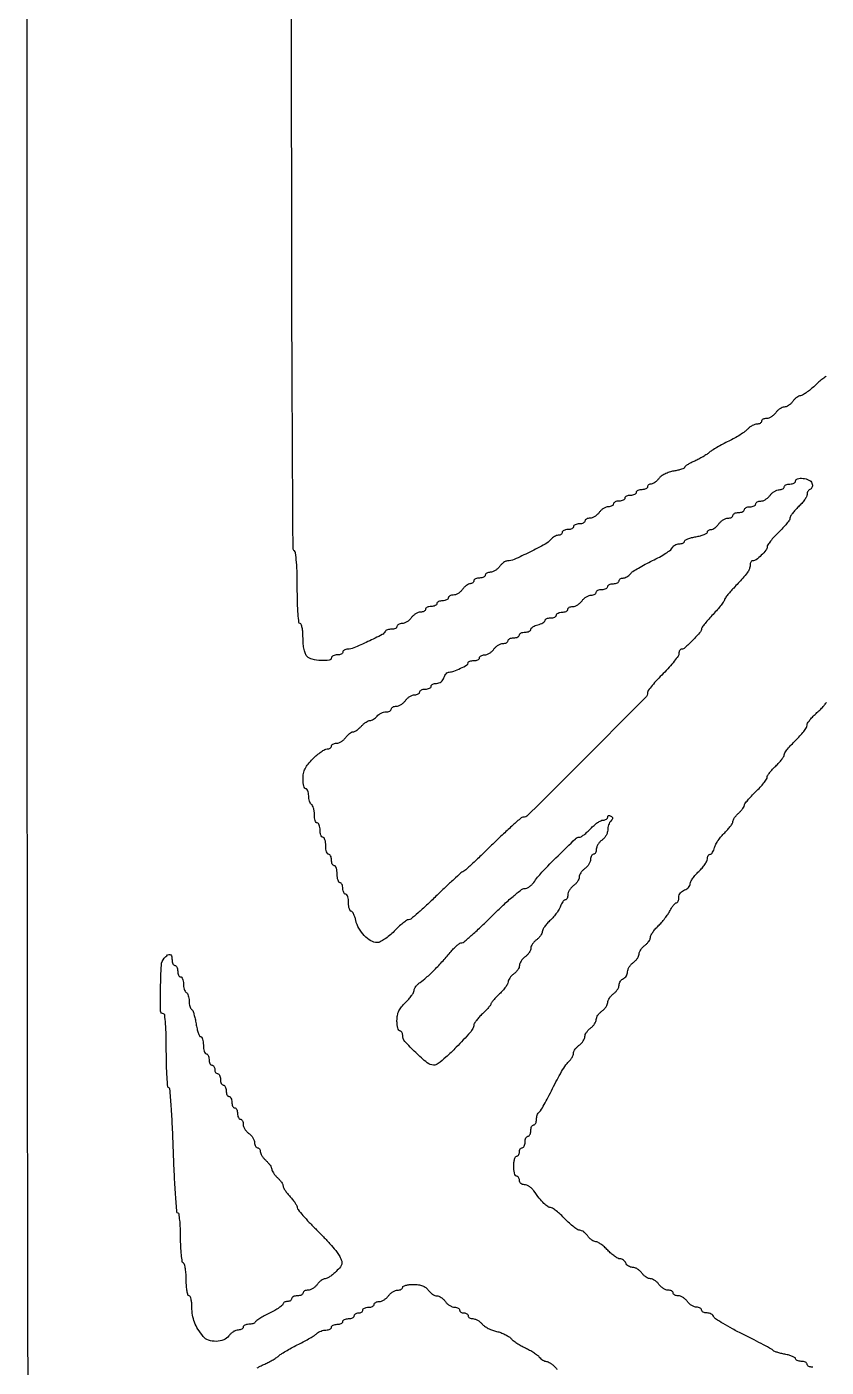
# Model space of a CAD drawing. Extents: x 70 to 555, y 312 to 2125.
# Drawn here: x 70 to 350.7, y 748 to 1218.5 of the extents above; entities that cross this region are included whole.
import ezdxf

# ---------------------------------------------------------------- set-up
doc = ezdxf.new("R2010")
doc.units = 0

msp = doc.modelspace()

# ---------------------------------------------------------------- linework, layer by layer
for points in [[(70.501704, 1801.502568, 0.000006), (70.250428, 1655.875, 0.000318)], [(70.05715, 1476.631078, 0.000111), (70, 1218.5, 0.000111), (70.05715, 960.368922, 0.000318), (70.250428, 781.125, 0.000006), (70.501704, 635.497432, 0.413705)], [(441.328242, 1080.804916, 0.000004), (450.641182, 1090.119055, -0.000047)], [(350.755958, 1095.843378, 0.010881), (349.571788, 1094.971875, 0.014566), (348.188206, 1093.840739, 0.01043), (346.706019, 1092.5, -0.015856), (345.191699, 1091.159781, -0.020223), (343.710271, 1090.028125, -0.018587), (342.422057, 1089.193806, -0.135204), (341.71844, 1089, 0.116083), (341.127352, 1088.860895, 0.043035), (340.393168, 1088.4125, 0.039768), (339.64591, 1087.76527, 0.038266), (339, 1087, -0.046192), (338.333162, 1086.234835, -0.043436), (337.524124, 1085.5875, -0.046457), (336.700861, 1085.142914, -0.100918), (336, 1085, 0.100918), (335.299139, 1084.857086, 0.046457), (334.475876, 1084.4125, 0.043436), (333.666838, 1083.765165, 0.046192), (333, 1083, -0.052224), (332.316802, 1082.234851, -0.045499), (331.459276, 1081.5875, -0.047927), (330.565449, 1081.144747, -0.091287), (329.779241, 1081, 0.054248), (329.098578, 1080.925933, 0.073949), (328.522652, 1080.70625, 0.093597), (328.136147, 1080.381567, 0.173062), (328, 1080, -0.160289), (327.874498, 1079.618574, -0.096675), (327.520393, 1079.29375, -0.078271), (326.991699, 1079.074371, -0.059344), (326.367295, 1079, 0.084373), (325.625514, 1078.87393, 0.040356), (324.739117, 1078.480892, 0.0385), (323.85669, 1077.90905, 0.044454), (323.117295, 1077.232825, -0.052141), (322.17126, 1076.393893, -0.014062), (320.506331, 1075.271499, -0.01408), (318.532809, 1074.09687, -0.014161), (316.5, 1073.037534, 0.009867), (314.439063, 1071.985944, 0.00932), (312.38125, 1070.834389, 0.009318), (310.597639, 1069.74707, 0.031846), (309.5, 1068.947159, -0.028614), (308.504012, 1068.211431, -0.013222), (307.132812, 1067.365886, -0.013047), (305.640678, 1066.550662, -0.017674), (304.25, 1065.898338, 0.016255), (303.004837, 1065.318573, 0.023872), (301.954687, 1064.722857, 0.021005), (301.165283, 1064.176115, 0.234948), (301, 1063.843786, -0.295985), (300.809048, 1063.549475, -0.022153), (299.877649, 1063.182398, -0.024994), (298.643565, 1062.826001, -0.015951), (297.179231, 1062.530281, 0.038511), (295.613829, 1062.139972, 0.034729), (294.069566, 1061.503811, 0.03647), (292.764674, 1060.7338, 0.085271), (291.958472, 1059.942383, -0.039415), (291.328262, 1059.19918, -0.040373), (290.593952, 1058.570575, -0.043656), (289.868633, 1058.13576, -0.113681), (289.279241, 1058, 0.07663), (288.790518, 1057.924656, 0.089631), (288.375777, 1057.70625, 0.10076), (288.098521, 1057.381366, 0.127083), (288, 1057, -0.191087), (287.848523, 1056.618118, -0.088204), (287.4125, 1056.29375, -0.068025), (286.765418, 1056.073693, -0.048028), (286, 1056, 0.048028), (285.234582, 1055.926307, 0.068025), (284.5875, 1055.70625, 0.088204), (284.151477, 1055.381882, 0.191087), (284, 1055, -0.191087), (283.848523, 1054.618118, -0.088204), (283.4125, 1054.29375, -0.068025), (282.765418, 1054.073693, -0.048028), (282, 1054, 0.048028), (281.234582, 1053.926307, 0.068025), (280.5875, 1053.70625, 0.088204), (280.151477, 1053.381882, 0.191087), (280, 1053, -0.191087), (279.848523, 1052.618118, -0.088204), (279.4125, 1052.29375, -0.068025), (278.765418, 1052.073693, -0.048028), (278, 1052, 0.048028), (277.234582, 1051.926307, 0.068025), (276.5875, 1051.70625, 0.088204), (276.151477, 1051.381882, 0.191087), (276, 1051, -0.173062), (275.863853, 1050.618433, -0.093597), (275.477348, 1050.29375, -0.073949), (274.901422, 1050.074067, -0.054248), (274.220759, 1050, 0.091287), (273.434551, 1049.855253, 0.047927), (272.540724, 1049.4125, 0.045499), (271.683198, 1048.765149, 0.052224), (271, 1048, -0.052224), (270.316802, 1047.234851, -0.045499), (269.459276, 1046.5875, -0.047927), (268.565449, 1046.144747, -0.091287), (267.779241, 1046, 0.054248), (267.098578, 1045.925933, 0.073949), (266.522652, 1045.70625, 0.093597), (266.136147, 1045.381567, 0.173062), (266, 1045, -0.191087), (265.848523, 1044.618118, -0.088204), (265.4125, 1044.29375, -0.068025), (264.765418, 1044.073693, -0.048028), (264, 1044, 0.048028), (263.234582, 1043.926307, 0.068025), (262.5875, 1043.70625, 0.088204), (262.151477, 1043.381882, 0.191087), (262, 1043, -0.191087), (261.848523, 1042.618118, -0.088204), (261.4125, 1042.29375, -0.068025), (260.765418, 1042.073693, -0.048028), (260, 1042, 0.048028), (259.234582, 1041.926307, 0.068025), (258.5875, 1041.70625, 0.088204), (258.151477, 1041.381882, 0.191087), (258, 1041, -0.136626), (257.893816, 1040.618661, -0.100269), (257.595343, 1040.29375, -0.086403), (257.148899, 1040.075037, -0.070908), (256.622445, 1040, 0.087127), (256.004078, 1039.891423, 0.043469), (255.280891, 1039.555797, 0.041395), (254.571884, 1039.066421, 0.047835), (253.989892, 1038.48782, -0.09557), (252.036607, 1036.883859, -0.009559), (246.646606, 1034.09259, -0.009066), (241.138215, 1031.495412, -0.106008), (238.827792, 1031, 0.109753), (238.193907, 1030.859162, 0.04461), (237.42529, 1030.4125, 0.041345), (236.654041, 1029.765217, 0.041374), (236, 1029, -0.052224), (235.316802, 1028.234851, -0.045499), (234.459276, 1027.5875, -0.047927), (233.565449, 1027.144747, -0.091287), (232.779241, 1027, 0.054248), (232.098578, 1026.925933, 0.073949), (231.522652, 1026.70625, 0.093597), (231.136147, 1026.381567, 0.173062), (231, 1026, -0.191087), (230.848523, 1025.618118, -0.088204), (230.4125, 1025.29375, -0.068025), (229.765418, 1025.073693, -0.048028), (229, 1025, 0.048028), (228.234582, 1024.926307, 0.068025), (227.5875, 1024.70625, 0.088204), (227.151477, 1024.381882, 0.191087), (227, 1024, -0.127083), (226.901479, 1023.618634, -0.10076), (226.624223, 1023.29375, -0.089631), (226.209482, 1023.075344, -0.07663), (225.720759, 1023, 0.115942), (225.128761, 1022.860855, 0.043072), (224.393849, 1022.4125, 0.039803), (223.646083, 1021.765268, 0.038332), (223, 1021, -0.052224), (222.316802, 1020.234851, -0.045499), (221.459276, 1019.5875, -0.047927), (220.565449, 1019.144747, -0.091287), (219.779241, 1019, 0.054248), (219.098578, 1018.925933, 0.073949), (218.522652, 1018.70625, 0.093597), (218.136147, 1018.381567, 0.173062), (218, 1018, -0.191087), (217.848523, 1017.618118, -0.088204), (217.4125, 1017.29375, -0.068025), (216.765418, 1017.073693, -0.048028), (216, 1017, 0.048028), (215.234582, 1016.926307, 0.068025), (214.5875, 1016.70625, 0.088204), (214.151477, 1016.381882, 0.191087), (214, 1016, -0.191087), (213.848523, 1015.618118, -0.088204), (213.4125, 1015.29375, -0.068025), (212.765418, 1015.073693, -0.048028), (212, 1015, 0.048028), (211.234582, 1014.926307, 0.068025), (210.5875, 1014.70625, 0.088204), (210.151477, 1014.381882, 0.191087), (210, 1014, -0.173062), (209.863853, 1013.618433, -0.093597), (209.477348, 1013.29375, -0.073949), (208.901422, 1013.074067, -0.054248), (208.220759, 1013, 0.091287), (207.434551, 1012.855253, 0.047927), (206.540724, 1012.4125, 0.045499), (205.683198, 1011.765149, 0.052224), (205, 1011, -0.052224), (204.316802, 1010.234851, -0.045499), (203.459276, 1009.5875, -0.047927), (202.565449, 1009.144747, -0.091287), (201.779241, 1009, 0.054248), (201.098578, 1008.925933, 0.073949), (200.522652, 1008.70625, 0.093597), (200.136147, 1008.381567, 0.173062), (200, 1008, -0.184457), (199.854207, 1007.61825, -0.090315), (199.436979, 1007.29375, -0.070178), (198.816758, 1007.073823, -0.050201), (198.083333, 1007, 0.038216), (197.325269, 1006.941974, 0.04593), (196.631771, 1006.768888, 0.052253), (196.09492, 1006.515628, 0.157494), (195.833333, 1006.213236, -0.177498), (194.82377, 1005.134067, -0.006736), (189.788644, 1002.677546, -0.009325), (184.800714, 1000.439411, -0.101125), (182.650328, 1000, 0.058682), (182.019159, 999.925668, 0.077736), (181.484784, 999.70625, 0.096335), (181.126801, 999.38144, 0.161859), (181, 999, -0.191087), (180.848523, 998.618118, -0.088204), (180.4125, 998.29375, -0.068025), (179.765418, 998.073693, -0.048028), (179, 998, 0.048028), (178.234582, 997.926307, 0.068025), (177.5875, 997.70625, 0.088204), (177.151477, 997.381882, 0.191087), (177, 997, -0.380474), (176.22588, 996.129954, -0.041652), (173.319991, 996.03316, -0.042076), (170.20674, 996.45304, -0.142768), (168.428571, 997.428571, -0.10642), (167.841163, 998.338274, -0.03626), (167.390845, 999.853798, -0.031737), (167.097005, 1001.760728, -0.022363), (167, 1003.928571, 0.018563), (166.927805, 1005.872524, 0.03012), (166.70625, 1007.510268, 0.030752), (166.389996, 1008.717691, 0.323954), (166, 1009, -0.380679), (165.562198, 1009.389814, -0.008908), (165.270095, 1012.360246, -0.013847), (165.064052, 1016.280212, -0.006205), (165, 1021.440983, 0.006885), (164.931249, 1026.433374, 0.012222), (164.717486, 1030.541815, 0.007213), (164.417364, 1033.836138, 0.23202), (164, 1034.5, -0.258417), (163.507406, 1035.377646, -0.000066), (163.252199, 1081.351921, -0.000997), (163.057823, 1138.126918, -0.000357), (163, 1219.059017, -0.000354), (163.057477, 1300.185713, -0.001005)], [(419.880945, 1059.358818, 0.000004), (429.195084, 1068.671758, 0.000014)], [(346.073457, 747.925306, 0.064853), (345.5, 748, -0.064853), (344.926543, 748.074694, -0.082425), (344.440625, 748.29375, -0.098894), (344.115568, 748.618646, -0.148195), (344, 749, 0.191087), (343.848523, 749.381882, 0.088204), (343.4125, 749.70625, 0.068025), (342.765418, 749.926307, 0.048028), (342, 750, -0.0425), (341.234318, 750.065201, -0.062142), (340.5875, 750.261058, -0.081598), (340.149103, 750.5489, -0.209741), (340, 750.888709, 0.264108), (339.780401, 751.275447, 0.034089), (338.899111, 751.722888, 0.032543), (337.688207, 752.14658, 0.021522), (336.252292, 752.480493, -0.014492), (334.78037, 752.801042, -0.018974), (333.457925, 753.183256, -0.016769), (332.397446, 753.573769, -0.141783), (332.002292, 753.885584, 0.112574), (331.539249, 754.296265, 0.002248), (328.758944, 755.803758, 0.005225), (325.471249, 757.523281, 0.003471), (321.666455, 759.429728, -0.008429), (317.86092, 761.383991, -0.012145), (314.567752, 763.250176, -0.007953), (311.904584, 764.904153, -0.159514), (311.309466, 765.635927, 0.106576), (310.96859, 766.157627, 0.066544), (310.383712, 766.599304, 0.062215), (309.65583, 766.89819, 0.066438), (308.893011, 767, -0.050854), (308.168668, 767.073863, -0.070807), (307.556072, 767.29375, -0.0909), (307.144157, 767.618285, -0.182536), (307, 768, 0.173062), (306.863853, 768.381567, 0.093597), (306.477348, 768.70625, 0.073949), (305.901422, 768.925933, 0.054248), (305.220759, 769, -0.091287), (304.434551, 769.144747, -0.047927), (303.540724, 769.5875, -0.045499), (302.683198, 770.234851, -0.052224), (302, 771, 0.052224), (301.316802, 771.765149, 0.045499), (300.459276, 772.4125, 0.047927), (299.565449, 772.855253, 0.091287), (298.779241, 773, -0.054248), (298.098578, 773.074067, -0.073949), (297.522652, 773.29375, -0.093597), (297.136147, 773.618433, -0.173062), (297, 774, 0.173062), (296.863853, 774.381567, 0.093597), (296.477348, 774.70625, 0.073949), (295.901422, 774.925933, 0.054248), (295.220759, 775, -0.091287), (294.434551, 775.144747, -0.047927), (293.540724, 775.5875, -0.045499), (292.683198, 776.234851, -0.052224), (292, 777, 0.046192), (291.333162, 777.765165, 0.043436), (290.524124, 778.4125, 0.046457), (289.700861, 778.857086, 0.100918), (289, 779, -0.100918), (288.299139, 779.142914, -0.046457), (287.475876, 779.5875, -0.043436), (286.666838, 780.234835, -0.046192), (286, 781, 0.053067), (285.314482, 781.765152, 0.045742), (284.450056, 782.4125, 0.048069), (283.546165, 782.855049, 0.09005), (282.747856, 783, -0.075815), (282.01266, 783.112122, -0.064717), (281.300018, 783.440625, -0.066825), (280.71684, 783.92651, -0.094352), (280.361626, 784.5, 0.079092), (280.030057, 785.073416, 0.065346), (279.516889, 785.559375, 0.066666), (278.907538, 785.887952, 0.090596), (278.294221, 786, -0.124165), (277.539255, 786.190416, -0.028924), (276.417426, 786.88125, -0.028098), (275.182382, 787.851653, -0.024325), (274, 789, 0.022526), (272.826, 790.148438, 0.026729), (271.615995, 791.11875, 0.027097), (270.527212, 791.813981, 0.129236), (269.819549, 792, -0.11021), (269.188882, 792.14072, -0.044503), (268.422869, 792.5875, -0.041233), (267.653428, 793.234779, -0.041141), (267, 794, 0.040564), (266.348088, 794.76523, 0.040952), (265.58312, 795.4125, 0.044231), (264.823543, 795.85958, 0.111353), (264.20084, 796, -0.145502), (263.459227, 796.220481, -0.019418), (262.113066, 797.175, -0.021127), (260.570986, 798.468259, -0.01632), (259, 800, 0.014587), (257.439695, 801.531913, 0.019394), (255.929979, 802.825, 0.016989), (254.620851, 803.790584, 0.151526), (253.945696, 804, -0.155747), (252.920359, 804.327327, -0.041662), (251.595855, 805.445887, -0.030857), (249.990491, 807.259632, -0.01259), (248.029241, 809.906729, 0.050985), (247.334827, 810.707541, 0.045619), (246.467865, 811.385102, 0.048346), (245.567447, 811.848832, 0.095028), (244.779241, 812, -0.082934), (244.099724, 812.113491, -0.092631), (243.522652, 812.440625, -0.100598), (243.136773, 812.927864, -0.117868), (243, 813.5, 0.064853), (242.925306, 814.073457, 0.082425), (242.70625, 814.559375, 0.098894), (242.381354, 814.884432, 0.148195), (242, 815, -0.277684), (241.614308, 815.232098, -0.052312), (241.29375, 816.028125, -0.042582), (241.072542, 817.158889, -0.027026), (241, 818.5, -0.027026), (241.072542, 819.841111, -0.042582), (241.29375, 820.971875, -0.052312), (241.614308, 821.767902, -0.277684), (242, 822, 0.148195), (242.381354, 822.115568, 0.098894), (242.70625, 822.440625, 0.082425), (242.925306, 822.926543, 0.064853), (243, 823.5, -0.064853), (243.074694, 824.073457, -0.082425), (243.29375, 824.559375, -0.098894), (243.618646, 824.884432, -0.148195), (244, 825, 0.191087), (244.381882, 825.151477, 0.088204), (244.70625, 825.5875, 0.068025), (244.926307, 826.234582, 0.048028), (245, 827, -0.048028), (245.073693, 827.765418, -0.068025), (245.29375, 828.4125, -0.088204), (245.618118, 828.848523, -0.191087), (246, 829, 0.191087), (246.381882, 829.151477, 0.088204), (246.70625, 829.5875, 0.068025), (246.926307, 830.234582, 0.048028), (247, 831, -0.048028), (247.073693, 831.765418, -0.068025), (247.29375, 832.4125, -0.088204), (247.618118, 832.848523, -0.191087), (248, 833, 0.186414), (248.381787, 833.147465, 0.089706), (248.70625, 833.570164, 0.069539), (248.926216, 834.198222, 0.049547), (249, 834.940983, -0.043175), (249.067872, 835.725523, -0.044537), (249.26943, 836.478319, -0.048669), (249.56512, 837.093764, -0.11857), (249.917208, 837.448832, 0.120625), (250.423172, 837.96323, 0.005446), (251.677731, 840.123438, 0.008857), (253.104542, 842.75049, 0.0062), (254.622483, 845.757849, -0.009537), (256.20437, 848.840593, -0.011164), (257.825005, 851.700824, -0.010178), (259.292422, 854.050839, -0.064793), (260.205274, 855.117295, 0.03889), (260.892026, 855.840411, 0.036768), (261.472799, 856.674269, 0.038983), (261.87422, 857.490766, 0.095037), (262, 858.146536, -0.108353), (262.141194, 858.790435, -0.044932), (262.5875, 859.567169, -0.041686), (263.234793, 860.344051, -0.042098), (264, 861, 0.046192), (264.765165, 861.666838, 0.043436), (265.4125, 862.475876, 0.046457), (265.857086, 863.299139, 0.100918), (266, 864, -0.100918), (266.142914, 864.700861, -0.046457), (266.5875, 865.524124, -0.043436), (267.234835, 866.333162, -0.046192), (268, 867, 0.046192), (268.765165, 867.666838, 0.043436), (269.4125, 868.475876, 0.046457), (269.857086, 869.299139, 0.100918), (270, 870, -0.100918), (270.142914, 870.700861, -0.046457), (270.5875, 871.524124, -0.043436), (271.234835, 872.333162, -0.046192), (272, 873, 0.046192), (272.765165, 873.666838, 0.043436), (273.4125, 874.475876, 0.046457), (273.857086, 875.299139, 0.100918), (274, 876, -0.100918), (274.142914, 876.700861, -0.046457), (274.5875, 877.524124, -0.043436), (275.234835, 878.333162, -0.046192), (276, 879, 0.049322), (276.76515, 879.675278, 0.044579), (277.4125, 880.509296, 0.047323), (277.856047, 881.368868, 0.09574), (278, 882.11377, -0.081633), (278.112144, 882.796067, -0.065753), (278.440625, 883.463882, -0.066468), (278.926565, 884.016612, -0.087841), (279.5, 884.361626, 0.094352), (280.07349, 884.71684, 0.066825), (280.559375, 885.300018, 0.064717), (280.887878, 886.01266, 0.075815), (281, 886.747856, -0.09005), (281.144951, 887.546165, -0.048069), (281.5875, 888.450056, -0.045742), (282.234848, 889.314482, -0.053067), (283, 890, 0.046192), (283.765165, 890.666838, 0.043436), (284.4125, 891.475876, 0.046457), (284.857086, 892.299139, 0.100918), (285, 893, -0.100918), (285.142914, 893.700861, -0.046457), (285.5875, 894.524124, -0.043436), (286.234835, 895.333162, -0.046192), (287, 896, 0.041141), (287.765221, 896.653428, 0.041233), (288.4125, 897.422869, 0.044503), (288.85928, 898.188882, 0.11021), (289, 898.819549, -0.122213), (289.173907, 899.520417, -0.028122), (289.807822, 900.571577, -0.027432), (290.697362, 901.732654, -0.023779), (291.750034, 902.84879, 0.021574), (292.90677, 904.064486, 0.015017), (294.109061, 905.52902, 0.015178), (295.179617, 907.006634, 0.030081), (295.919014, 908.25, -0.022237), (296.523139, 909.303134, -0.030119), (297.165256, 910.192188, -0.030558), (297.761881, 910.836719, -0.193067), (298.16898, 911, 0.21497), (298.486867, 911.143294, 0.079595), (298.755888, 911.567705, 0.060538), (298.939099, 912.192664, 0.041083), (299, 912.932612, -0.094537), (299.149993, 913.718828, -0.071315), (299.5875, 914.483985, -0.069591), (300.235622, 915.112489, -0.081113), (301, 915.5, 0.064861), (301.764618, 915.85705, 0.064804), (302.4125, 916.39816, 0.070813), (302.850898, 917.033304, 0.116207), (303, 917.666178, -0.122471), (303.191798, 918.437469, -0.029517), (303.88125, 919.570942, -0.028551), (304.851683, 920.814697, -0.024948), (306, 922, 0.026005), (307.14827, 923.190277, 0.029295), (308.11875, 924.448853, 0.030479), (308.806008, 925.602287, 0.11967), (309, 926.40121, -0.059453), (309.072961, 927.012639, -0.078358), (309.288153, 927.530355, -0.096729), (309.606791, 927.877097, -0.160034), (309.980948, 928, 0.191572), (310.399764, 928.16658, 0.057405), (310.84998, 928.702186, 0.048335), (311.260122, 929.475367, 0.036321), (311.561853, 930.390421, -0.062514), (311.994367, 931.503001, -0.025121), (312.843057, 932.900178, -0.024384), (313.91942, 934.33128, -0.028307), (315.080905, 935.577512, 0.019064), (316.198551, 936.733143, 0.023677), (317.142516, 937.8928, 0.022986), (317.828679, 938.917798, 0.136832), (318, 939.532104, -0.115458), (318.132608, 940.098718, -0.033308), (318.5875, 940.881566, -0.031585), (319.234557, 941.721988, -0.028997), (320, 942.5, 0.023312), (320.765611, 943.260698, 0.027587), (321.4125, 944.049548, 0.028166), (321.875029, 944.762709, 0.130495), (322, 945.233388, -0.164098), (322.181606, 945.771835, -0.011896), (323.175, 947.014488, -0.015646), (324.467712, 948.460558, -0.01116), (326, 950, 0.014184), (327.531954, 951.557838, 0.018977), (328.825, 953.060059, 0.016407), (329.793412, 954.360886, 0.15296), (330, 955.02039, -0.138962), (330.176379, 955.642764, -0.023416), (330.88125, 956.674991, -0.024055), (331.851375, 957.840756, -0.019322), (333, 959, 0.019322), (334.148625, 960.159244, 0.024055), (335.11875, 961.325009, 0.023416), (335.823621, 962.357236, 0.138962), (336, 962.97961, -0.15296), (336.206588, 963.639114, -0.016407), (337.175, 964.939941, -0.018977), (338.468046, 966.442162, -0.014184), (340, 968, 0.017422), (341.531638, 969.577818, 0.022174), (342.825, 971.140534, 0.020891), (343.773332, 972.511208, 0.141808), (344, 973.294346, -0.140557), (344.213753, 974.0397, -0.027233), (345.028125, 975.197421, -0.027021), (346.160056, 976.4841, -0.022091), (347.5, 977.735117, 0.018378), (348.840215, 978.967897, 0.023685), (349.971875, 980.199789, 0.022555), (350.800502, 981.288544, 0.152529)], [(150.954688, 747.697037, -0.026511), (152.004986, 748.312165, -0.01839), (153.25, 748.898338, 0.017674), (154.640678, 749.550662, 0.013047), (156.132812, 750.365886, 0.013222), (157.504012, 751.211431, 0.028614), (158.5, 751.947159, -0.031618), (159.597572, 752.747786, -0.009241), (161.38125, 753.837748, -0.009245), (163.439063, 754.993004, -0.009784), (165.5, 756.048972, 0.008927), (167.511127, 757.075073, 0.009839), (169.41942, 758.14078, 0.009313), (171.011597, 759.111743, 0.048455), (171.821429, 759.744263, -0.060228), (172.468039, 760.225295, -0.037663), (173.321205, 760.631127, -0.037405), (174.236248, 760.908113, -0.054845), (175.071429, 761, 0.049879), (175.809424, 761.073804, 0.069864), (176.433482, 761.29375, 0.090018), (176.853387, 761.618232, 0.185417), (177, 762, -0.191087), (177.151477, 762.381882, -0.088204), (177.5875, 762.70625, -0.068025), (178.234582, 762.926307, -0.048028), (179, 763, 0.048028), (179.765418, 763.073693, 0.068025), (180.4125, 763.29375, 0.088204), (180.848523, 763.618118, 0.191087), (181, 764, -0.191087), (181.151477, 764.381882, -0.088204), (181.5875, 764.70625, -0.068025), (182.234582, 764.926307, -0.048028), (183, 765, 0.048028), (183.765418, 765.073693, 0.068025), (184.4125, 765.29375, 0.088204), (184.848523, 765.618118, 0.191087), (185, 766, -0.148195), (185.115568, 766.381354, -0.098894), (185.440625, 766.70625, -0.082425), (185.926543, 766.925306, -0.064853), (186.5, 767, 0.064853), (187.073457, 767.074694, 0.082425), (187.559375, 767.29375, 0.098894), (187.884432, 767.618646, 0.148195), (188, 768, -0.191087), (188.151477, 768.381882, -0.088204), (188.5875, 768.70625, -0.068025), (189.234582, 768.926307, -0.048028), (190, 769, 0.048028), (190.765418, 769.073693, 0.068025), (191.4125, 769.29375, 0.088204), (191.848523, 769.618118, 0.191087), (192, 770, -0.173062), (192.136147, 770.381567, -0.093597), (192.522652, 770.70625, -0.073949), (193.098578, 770.925933, -0.054248), (193.779241, 771, 0.091287), (194.565449, 771.144747, 0.047927), (195.459276, 771.5875, 0.045499), (196.316802, 772.234851, 0.052224), (197, 773, -0.052224), (197.683198, 773.765149, -0.045499), (198.540724, 774.4125, -0.047927), (199.434551, 774.855253, -0.091287), (200.220759, 775, 0.054248), (200.901422, 775.074067, 0.073949), (201.477348, 775.29375, 0.093597), (201.863853, 775.618433, 0.173062), (202, 776, -0.28833), (202.243087, 776.386498, -0.047349), (203.110152, 776.70625, -0.039698), (204.330991, 776.92755, -0.024997), (205.779241, 777, -0.032522), (207.575259, 776.883056, -0.059018), (209.000164, 776.522341, -0.070659), (210.120954, 775.899935, -0.074705), (211, 775, 0.046192), (211.666838, 774.234835, 0.043436), (212.475876, 773.5875, 0.046457), (213.299139, 773.142914, 0.100918), (214, 773, -0.100918), (214.700861, 772.857086, -0.046457), (215.524124, 772.4125, -0.043436), (216.333162, 771.765165, -0.046192), (217, 771, 0.052224), (217.683198, 770.234851, 0.045499), (218.540724, 769.5875, 0.047927), (219.434551, 769.144747, 0.091287), (220.220759, 769, -0.054248), (220.901422, 768.925933, -0.073949), (221.477348, 768.70625, -0.093597), (221.863853, 768.381567, -0.173062), (222, 768, 0.148195), (222.115568, 767.618646, 0.098894), (222.440625, 767.29375, 0.082425), (222.926543, 767.074694, 0.064853), (223.5, 767, -0.064853), (224.073457, 766.925306, -0.082425), (224.559375, 766.70625, -0.098894), (224.884432, 766.381354, -0.148195), (225, 766, 0.160289), (225.125502, 765.618574, 0.096675), (225.479607, 765.29375, 0.078271), (226.008301, 765.074371, 0.059344), (226.632705, 765, -0.088912), (227.374475, 764.867044, -0.041604), (228.261159, 764.451909, -0.039478), (229.143838, 763.848098, -0.044399), (229.883646, 763.134158, 0.06527), (230.751765, 762.363508, 0.030054), (232.054097, 761.590714, 0.029136), (233.542026, 760.931232, 0.035701), (235, 760.5, -0.031883), (236.449359, 760.083312, -0.027406), (237.911447, 759.46775, -0.028349), (239.178589, 758.75901, -0.067869), (239.999059, 758.064869, 0.047404), (240.821842, 757.309092, 0.01715), (242.120194, 756.394012, 0.01683), (243.619204, 755.48322, 0.01922), (245.11224, 754.717481, -0.018751), (246.587582, 753.962563, -0.017631), (248.033569, 753.084531, -0.017915), (249.259031, 752.215576, -0.056422), (249.984684, 751.518454, 0.042696), (250.557221, 750.937457, 0.039643), (251.233833, 750.446046, 0.042102), (251.90887, 750.107599, 0.095436), (252.467457, 750, -0.111796), (253.060035, 749.865827, -0.034438), (253.862576, 749.4125, -0.032529), (254.717205, 748.765408, -0.030542), (255.5, 748, 0.028188), (256.275522, 747.234537, 0.031068)]]:
    msp.add_lwpolyline(points, format="xyb")
for points in [[(345.711295, 1058.30997, -0.06575), (345.874579, 1057.628272, -0.088612), (345.828415, 1056.996813, -0.107185), (345.584168, 1056.507887, -0.144033), (345.17991, 1056.226637, 0.103984), (344.72886, 1055.962981, 0.07035), (344.346599, 1055.503701, 0.0665), (344.088283, 1054.926592, 0.072139), (344, 1054.317876, -0.123149), (343.808749, 1053.553151, -0.029281), (343.11875, 1052.424374, -0.02837), (342.148329, 1051.184127, -0.024697), (341, 1050, 0.019322), (339.851375, 1048.840756, 0.024055), (338.88125, 1047.674991, 0.023416), (338.176379, 1046.642764, 0.138962), (338, 1046.02039, -0.15296), (337.793412, 1045.360886, -0.016407), (336.825, 1044.060059, -0.018977), (335.531954, 1042.557838, -0.014184), (334, 1041, 0.014587), (332.468087, 1039.439695, 0.019394), (331.175, 1037.929979, 0.016989), (330.209416, 1036.620851, 0.151526), (330, 1035.945696, -0.172791), (329.575538, 1034.754116, -0.030389), (327.937918, 1032.979121, -0.030794), (326.09183, 1031.413726, -0.161825), (324.84699, 1031, 0.176569), (324.523764, 1030.882184, 0.092637), (324.248803, 1030.546977, 0.072779), (324.062668, 1030.047826, 0.052957), (324, 1029.457794, -0.097686), (323.744742, 1028.16374, -0.058804), (322.982464, 1026.791259, -0.029224), (321.439985, 1024.895019, -0.004934), (318.25, 1021.478911, 0.010724), (317.005049, 1020.114372, 0.014927), (315.954687, 1018.837315, 0.01131), (315.147433, 1017.743598, 0.154515), (315, 1017.277905, -0.160975), (314.840793, 1016.79621, -0.008221), (313.825, 1015.473404, -0.012421), (312.532501, 1013.926839, -0.008629), (311, 1012.242547, 0.008132), (309.467109, 1010.561186, 0.011786), (308.173641, 1009.02367, 0.007517), (307.150898, 1007.708061, 0.161272), (306.995373, 1007.247975, -0.182363), (306.53887, 1006.060268, -0.010891), (303.878104, 1003.201218, -0.010624), (301.091859, 1000.45438, -0.19155), (299.949314, 1000, 0.157624), (299.587241, 999.882949, 0.097226), (299.278861, 999.552989, 0.079183), (299.070667, 999.060185, 0.060496), (299, 998.478261, -0.152878), (298.727789, 997.608779, -0.014414), (297.384375, 995.787908, -0.017404), (295.606577, 993.674093, -0.012832), (293.5, 991.456522, 0.009693), (291.392918, 989.266121, 0.013824), (289.615625, 987.235544, 0.00972), (288.231698, 985.495499, 0.164575), (288, 984.810639, -0.198291), (287.271106, 983.044963, -0.000443), (266.657388, 962.369066, -0.000443), (246.006268, 941.728934, -0.198613), (244.243597, 941, 0.180262), (243.571281, 940.749473, 0.003415), (240.714589, 938.242867, 0.007847), (237.412618, 935.211247, 0.005116), (233.692934, 931.614015, -0.003286), (229.973788, 927.990867, -0.004911), (226.67208, 924.878234, -0.002187), (223.823359, 922.268032, -0.100436), (223.144994, 921.864015, 0.098058), (222.474617, 921.469022, 0.002674), (219.937552, 919.183492, 0.005439), (216.987201, 916.437626, 0.003692), (213.685205, 913.25, -0.006704), (210.370657, 910.088612, -0.010011), (207.382462, 907.423437, -0.005441), (204.814679, 905.271932, -0.173339), (204.053857, 905, 0.151545), (203.378907, 904.790621, 0.016981), (202.06989, 903.825, 0.019389), (200.560273, 902.531913, 0.014581), (199, 901, -0.025153), (197.370848, 899.466718, -0.02857), (195.661096, 898.173227, -0.029647), (194.10205, 897.257095, -0.118549), (193.032946, 897, -0.137229), (190.835839, 897.614586, -0.065643), (188.531688, 899.464959, -0.061392), (186.610446, 902.042888, -0.075551), (185.535156, 904.839934, 0.026121), (185.202206, 906.050344, 0.037943), (184.774562, 907.071731, 0.042597), (184.320673, 907.799723, 0.236293), (183.920545, 908, -0.267362), (183.566138, 908.2041, -0.057077), (183.27041, 908.88125, -0.045408), (183.066867, 909.850593, -0.029063), (183, 911, 0.031626), (182.927234, 912.149251, 0.048861), (182.70625, 913.11875, 0.06271), (182.384262, 913.790443, 0.254951), (182, 914, -0.191087), (181.618118, 914.151477, -0.088204), (181.29375, 914.5875, -0.068025), (181.073693, 915.234582, -0.048028), (181, 916, 0.048028), (180.926307, 916.765418, 0.068025), (180.70625, 917.4125, 0.088204), (180.381882, 917.848523, 0.191087), (180, 918, -0.254951), (179.615738, 918.209557, -0.06271), (179.29375, 918.88125, -0.048861), (179.072766, 919.850749, -0.031626), (179, 921, 0.031626), (178.927234, 922.149251, 0.048861), (178.70625, 923.11875, 0.06271), (178.384262, 923.790443, 0.254951), (178, 924, -0.191087), (177.618118, 924.151477, -0.088204), (177.29375, 924.5875, -0.068025), (177.073693, 925.234582, -0.048028), (177, 926, 0.048028), (176.926307, 926.765418, 0.068025), (176.70625, 927.4125, 0.088204), (176.381882, 927.848523, 0.191087), (176, 928, -0.254951), (175.615738, 928.209557, -0.06271), (175.29375, 928.88125, -0.048861), (175.072766, 929.850749, -0.031626), (175, 931, 0.031626), (174.927234, 932.149251, 0.048861), (174.70625, 933.11875, 0.06271), (174.384262, 933.790443, 0.254951), (174, 934, -0.226478), (173.617064, 934.182831, -0.074992), (173.29375, 934.734375, -0.057076), (173.073116, 935.542644, -0.038131), (173, 936.5, 0.038131), (172.926884, 937.457356, 0.057076), (172.70625, 938.265625, 0.074992), (172.382936, 938.817169, 0.226478), (172, 939, -0.251914), (171.615903, 939.206632, -0.064068), (171.29375, 939.863914, -0.049716), (171.0728, 940.81438, -0.032276), (171, 941.940983, 0.031397), (170.926388, 943.112115, 0.037109), (170.70625, 944.1996, 0.040338), (170.385578, 945.065839, 0.146547), (170, 945.5, -0.130646), (169.615492, 945.906663, -0.045439), (169.29375, 946.653525, -0.041396), (169.073842, 947.57934, -0.037634), (169, 948.559017, 0.039081), (168.92683, 949.49372, 0.058208), (168.70625, 950.282961, 0.076538), (168.382793, 950.820624, 0.222681), (168, 951, -0.279025), (167.614211, 951.233466, -0.051689), (167.29375, 952.037917, -0.042217), (167.07253, 953.179432, -0.026766), (167, 954.533333, -0.049138), (167.186274, 956.424157, -0.065954), (167.740566, 958.052425, -0.056121), (168.778564, 959.664902, -0.025336), (170.466667, 961.533333, -0.020323), (171.906346, 962.860506, -0.024475), (173.365417, 963.981667, -0.024253), (174.662232, 964.790629, -0.128003), (175.466667, 965, 0.063376), (176.05292, 965.074609, 0.081363), (176.549583, 965.29375, 0.098399), (176.881912, 965.618633, 0.151278), (177, 966, -0.173062), (177.136147, 966.381567, -0.093597), (177.522652, 966.70625, -0.073949), (178.098578, 966.925933, -0.054248), (178.779241, 967, 0.091287), (179.565449, 967.144747, 0.047927), (180.459276, 967.5875, 0.045499), (181.316802, 968.234851, 0.052224), (182, 969, -0.033869), (182.634566, 969.765368, -0.037202), (183.348322, 970.4125, -0.040203), (184.034929, 970.864062, -0.126007), (184.565772, 971, 0.117443), (185.118795, 971.131714, 0.032673), (185.891456, 971.5875, 0.031068), (186.724478, 972.234537, 0.028188), (187.5, 973, -0.030542), (188.282795, 973.765408, -0.032529), (189.137424, 974.4125, -0.034438), (189.939965, 974.865827, -0.111796), (190.532543, 975, 0.0946), (191.090122, 975.106446, 0.042261), (191.761668, 975.440625, 0.039829), (192.433322, 975.926065, 0.043183), (193, 976.5, -0.063393), (193.614539, 977.074176, -0.044279), (194.430735, 977.559375, -0.044533), (195.312334, 977.890037, -0.067559), (196.122445, 978, 0.05129), (196.840854, 978.073889, 0.071223), (197.448468, 978.29375, 0.091278), (197.856918, 978.618307, 0.181272), (198, 979, -0.173062), (198.136147, 979.381567, -0.093597), (198.522652, 979.70625, -0.073949), (199.098578, 979.925933, -0.054248), (199.779241, 980, 0.091287), (200.565449, 980.144747, 0.047927), (201.459276, 980.5875, 0.045499), (202.316802, 981.234851, 0.052224), (203, 982, -0.052224), (203.683198, 982.765149, -0.045499), (204.540724, 983.4125, -0.047927), (205.434551, 983.855253, -0.091287), (206.220759, 984, 0.054248), (206.901422, 984.074067, 0.073949), (207.477348, 984.29375, 0.093597), (207.863853, 984.618433, 0.173062), (208, 985, -0.191087), (208.151477, 985.381882, -0.088204), (208.5875, 985.70625, -0.068025), (209.234582, 985.926307, -0.048028), (210, 986, 0.048028), (210.765418, 986.073693, 0.068025), (211.4125, 986.29375, 0.088204), (211.848523, 986.618118, 0.191087), (212, 987, -0.185742), (212.146891, 987.381774, -0.089917), (212.567705, 987.70625, -0.069758), (213.193065, 987.926202, -0.04977), (213.932612, 988, 0.094537), (214.718828, 988.149993, 0.071315), (215.483985, 988.5875, 0.069591), (216.112489, 989.235622, 0.081113), (216.5, 990, -0.052431), (216.834382, 990.76495, -0.058674), (217.310577, 991.4125, -0.06705), (217.849307, 991.853167, -0.138808), (218.368023, 992, 0.088312), (219.999477, 992.290418, 0.025953), (222.346761, 993.29455, 0.019496), (224.550186, 994.48433, 0.262357), (224.992198, 995.25, -0.235061), (225.139048, 995.537567, -0.069969), (225.585208, 995.779688, -0.053772), (226.233454, 995.945248, -0.035668), (227, 996, 0.048028), (227.765418, 996.073693, 0.068025), (228.4125, 996.29375, 0.088204), (228.848523, 996.618118, 0.191087), (229, 997, -0.173062), (229.136147, 997.381567, -0.093597), (229.522652, 997.70625, -0.073949), (230.098578, 997.925933, -0.054248), (230.779241, 998, 0.091287), (231.565449, 998.144747, 0.047927), (232.459276, 998.5875, 0.045499), (233.316802, 999.234851, 0.052224), (234, 1000, -0.052224), (234.683198, 1000.765149, -0.045499), (235.540724, 1001.4125, -0.047927), (236.434551, 1001.855253, -0.091287), (237.220759, 1002, 0.054248), (237.901422, 1002.074067, 0.073949), (238.477348, 1002.29375, 0.093597), (238.863853, 1002.618433, 0.173062), (239, 1003, -0.191087), (239.151477, 1003.381882, -0.088204), (239.5875, 1003.70625, -0.068025), (240.234582, 1003.926307, -0.048028), (241, 1004, 0.048028), (241.765418, 1004.073693, 0.068025), (242.4125, 1004.29375, 0.088204), (242.848523, 1004.618118, 0.191087), (243, 1005, -0.191087), (243.151477, 1005.381882, -0.088204), (243.5875, 1005.70625, -0.068025), (244.234582, 1005.926307, -0.048028), (245, 1006, 0.047078), (245.765464, 1006.072234, 0.067056), (246.4125, 1006.288153, 0.087199), (246.848854, 1006.606276, 0.194105), (247, 1006.980948, -0.196992), (247.172385, 1007.401511, -0.05533), (247.734375, 1007.858059, -0.046776), (248.542915, 1008.277157, -0.034719), (249.5, 1008.589356, 0.031538), (250.457251, 1008.894893, 0.043524), (251.265625, 1009.294405, 0.050787), (251.831931, 1009.722675, 0.208396), (252, 1010.108408, -0.209225), (252.149179, 1010.449305, -0.081793), (252.5875, 1010.738095, -0.062301), (253.234324, 1010.93458, -0.042643), (254, 1011, 0.048028), (254.765418, 1011.073693, 0.068025), (255.4125, 1011.29375, 0.088204), (255.848523, 1011.618118, 0.191087), (256, 1012, -0.191087), (256.151477, 1012.381882, -0.088204), (256.5875, 1012.70625, -0.068025), (257.234582, 1012.926307, -0.048028), (258, 1013, 0.048028), (258.765418, 1013.073693, 0.068025), (259.4125, 1013.29375, 0.088204), (259.848523, 1013.618118, 0.191087), (260, 1014, -0.173062), (260.136147, 1014.381567, -0.093597), (260.522652, 1014.70625, -0.073949), (261.098578, 1014.925933, -0.054248), (261.779241, 1015, 0.091287), (262.565449, 1015.144747, 0.047927), (263.459276, 1015.5875, 0.045499), (264.316802, 1016.234851, 0.052224), (265, 1017, -0.052224), (265.683198, 1017.765149, -0.045499), (266.540724, 1018.4125, -0.047927), (267.434551, 1018.855253, -0.091287), (268.220759, 1019, 0.054248), (268.901422, 1019.074067, 0.073949), (269.477348, 1019.29375, 0.093597), (269.863853, 1019.618433, 0.173062), (270, 1020, -0.191087), (270.151477, 1020.381882, -0.088204), (270.5875, 1020.70625, -0.068025), (271.234582, 1020.926307, -0.048028), (272, 1021, 0.048028), (272.765418, 1021.073693, 0.068025), (273.4125, 1021.29375, 0.088204), (273.848523, 1021.618118, 0.191087), (274, 1022, -0.191087), (274.151477, 1022.381882, -0.088204), (274.5875, 1022.70625, -0.068025), (275.234582, 1022.926307, -0.048028), (276, 1023, 0.048028), (276.765418, 1023.073693, 0.068025), (277.4125, 1023.29375, 0.088204), (277.848523, 1023.618118, 0.191087), (278, 1024, -0.136626), (278.106184, 1024.381339, -0.100269), (278.404657, 1024.70625, -0.086403), (278.851101, 1024.924963, -0.070908), (279.377555, 1025, 0.087127), (279.995922, 1025.108577, 0.043469), (280.719109, 1025.444203, 0.041395), (281.428116, 1025.933579, 0.047835), (282.010108, 1026.51218, -0.073881), (282.8603, 1027.273918, -0.011387), (284.785223, 1028.481585, -0.012498), (287.141195, 1029.807303, -0.010566), (289.694971, 1031.093051, 0.013596), (292.197241, 1032.371928, 0.018027), (294.396031, 1033.677184, 0.015503), (296.124692, 1034.866876, 0.143628), (296.669407, 1035.580871, -0.103008), (297.018557, 1036.123561, -0.066745), (297.610082, 1036.583131, -0.063005), (298.342602, 1036.894023, -0.068992), (299.106989, 1037, 0.046217), (299.831544, 1037.067117, 0.066163), (300.443928, 1037.26793, 0.086243), (300.857247, 1037.563666, 0.196906), (301, 1037.912102, -0.271692), (301.231149, 1038.306089, -0.032949), (302.175, 1038.754789, -0.031813), (303.467322, 1039.174879, -0.020833), (305, 1039.5, 0.020833), (306.532678, 1039.825121, 0.031813), (307.825, 1040.245211, 0.032949), (308.768851, 1040.693911, 0.271692), (309, 1041.087898, -0.139015), (309.09861, 1041.435717, -0.100051), (309.375777, 1041.73207, -0.085585), (309.790321, 1041.931626, -0.069585), (310.279241, 1042, 0.115942), (310.871239, 1042.139145, 0.043072), (311.606151, 1042.5875, 0.039803), (312.353917, 1043.234732, 0.038332), (313, 1044, -0.052224), (313.683198, 1044.765149, -0.045499), (314.540724, 1045.4125, -0.047927), (315.434551, 1045.855253, -0.091287), (316.220759, 1046, 0.054248), (316.901422, 1046.074067, 0.073949), (317.477348, 1046.29375, 0.093597), (317.863853, 1046.618433, 0.173062), (318, 1047, -0.191087), (318.151477, 1047.381882, -0.088204), (318.5875, 1047.70625, -0.068025), (319.234582, 1047.926307, -0.048028), (320, 1048, 0.048028), (320.765418, 1048.073693, 0.068025), (321.4125, 1048.29375, 0.088204), (321.848523, 1048.618118, 0.191087), (322, 1049, -0.191087), (322.151477, 1049.381882, -0.088204), (322.5875, 1049.70625, -0.068025), (323.234582, 1049.926307, -0.048028), (324, 1050, 0.048028), (324.765418, 1050.073693, 0.068025), (325.4125, 1050.29375, 0.088204), (325.848523, 1050.618118, 0.191087), (326, 1051, -0.173062), (326.136147, 1051.381567, -0.093597), (326.522652, 1051.70625, -0.073949), (327.098578, 1051.925933, -0.054248), (327.779241, 1052, 0.091287), (328.565449, 1052.144747, 0.047927), (329.459276, 1052.5875, 0.045499), (330.316802, 1053.234851, 0.052224), (331, 1054, -0.052224), (331.683198, 1054.765149, -0.045499), (332.540724, 1055.4125, -0.047927), (333.434551, 1055.855253, -0.091287), (334.220759, 1056, 0.054248), (334.901422, 1056.074067, 0.073949), (335.477348, 1056.29375, 0.093597), (335.863853, 1056.618433, 0.173062), (336, 1057, -0.191087), (336.151477, 1057.381882, -0.088204), (336.5875, 1057.70625, -0.068025), (337.234582, 1057.926307, -0.048028), (338, 1058, 0.048028), (338.765418, 1058.073693, 0.068025), (339.4125, 1058.29375, 0.088204), (339.848523, 1058.618118, 0.191087), (340, 1059, -0.347223), (340.684394, 1059.866705, -0.088791), (342.596256, 1059.975574, -0.074583), (344.673656, 1059.402591, -0.199166)], [(275.087132, 939.687132, 0.075381), (274.670191, 939.121157, 0.038448), (274.319345, 938.308568, 0.037099), (274.0801, 937.396615, 0.045631), (274, 936.520759, -0.080596), (273.853711, 935.619115, -0.048767), (273.4125, 934.628849, -0.047383), (272.765216, 933.705282, -0.060143), (272, 933, 0.052224), (271.234851, 932.316802, 0.045499), (270.5875, 931.459276, 0.047927), (270.144747, 930.565449, 0.091287), (270, 929.779241, -0.054248), (269.925933, 929.098578, -0.073949), (269.70625, 928.522652, -0.093597), (269.381567, 928.136147, -0.173062), (269, 928, 0.173062), (268.618433, 927.863853, 0.093597), (268.29375, 927.477348, 0.073949), (268.074067, 926.901422, 0.054248), (268, 926.220759, -0.091287), (267.855253, 925.434551, -0.047927), (267.4125, 924.540724, -0.045499), (266.765149, 923.683198, -0.052224), (266, 923, 0.046192), (265.234835, 922.333162, 0.043436), (264.5875, 921.524124, 0.046457), (264.142914, 920.700861, 0.100918), (264, 920, -0.100918), (263.857086, 919.299139, -0.046457), (263.4125, 918.475876, -0.043436), (262.765165, 917.666838, -0.046192), (262, 917, 0.052224), (261.234851, 916.316802, 0.045499), (260.5875, 915.459276, 0.047927), (260.144747, 914.565449, 0.091287), (260, 913.779241, -0.050444), (259.931138, 913.098413, -0.070413), (259.726045, 912.522652, -0.090535), (259.4234, 912.135398, -0.183739), (259.067388, 912, 0.182477), (258.659867, 911.846151, 0.053701), (258.200831, 911.344966, 0.046156), (257.766507, 910.623658, 0.035617), (257.427032, 909.770098, -0.057906), (256.958148, 908.728579, -0.022624), (256.087168, 907.410533, -0.022033), (255.006312, 906.055294, -0.02554), (253.859644, 904.868888, 0.023597), (252.764989, 903.745065, 0.027555), (251.84002, 902.57748, 0.028205), (251.179884, 901.520982, 0.126185), (251, 900.819549, -0.11021), (250.85928, 900.188882, -0.044503), (250.4125, 899.422869, -0.041233), (249.765221, 898.653428, -0.041141), (249, 898, 0.046192), (248.234835, 897.333162, 0.043436), (247.5875, 896.524124, 0.046457), (247.142914, 895.700861, 0.100918), (247, 895, -0.100918), (246.857086, 894.299139, -0.046457), (246.4125, 893.475876, -0.043436), (245.765165, 892.666838, -0.046192), (245, 892, 0.046192), (244.234835, 891.333162, 0.043436), (243.5875, 890.524124, 0.046457), (243.142914, 889.700861, 0.100918), (243, 889, -0.100918), (242.857086, 888.299139, -0.046457), (242.4125, 887.475876, -0.043436), (241.765165, 886.666838, -0.046192), (241, 886, 0.041141), (240.234779, 885.346572, 0.041233), (239.5875, 884.577131, 0.044503), (239.14072, 883.811118, 0.11021), (239, 883.180451, -0.129236), (238.813981, 882.472788, -0.027097), (238.11875, 881.384005, -0.026729), (237.148438, 880.174, -0.022526), (236, 879, 0.011544), (234.850796, 877.875695, 0.016161), (233.88125, 876.815877, 0.012463), (233.137998, 875.903689, 0.1662), (233, 875.5, -0.1662), (232.862002, 875.096311, -0.012463), (232.11875, 874.184123, -0.016161), (231.149204, 873.124305, -0.011544), (230, 872, 0.01921), (228.851368, 870.841267, 0.023956), (227.88125, 869.677039, 0.023277), (227.175993, 868.646727, 0.139318), (227, 868.027362, -0.080068), (226.912134, 867.482184, -0.034766), (226.632812, 866.800901, -0.03327), (226.228378, 866.102838, -0.037777), (225.75, 865.495463, -0.006522), (220.808072, 860.250986, -0.018298), (217.170151, 856.75534, -0.021554), (214.438753, 854.520405, -0.162062), (212.875351, 854, -0.17357), (210.643314, 854.798897, -0.019791), (206.581377, 858.41217, -0.019404), (202.81357, 862.333712, -0.183676), (202, 864.473684, 0.063682), (201.925373, 865.057243, 0.081585), (201.70625, 865.551645, 0.098507), (201.381364, 865.882442, 0.150632), (201, 866, -0.281602), (200.614022, 866.236108, -0.05049), (200.29375, 867.057145, -0.041517), (200.072507, 868.219774, -0.026271), (200, 869.59879, -0.043387), (200.162814, 871.471554, -0.066303), (200.653081, 873.024215, -0.062133), (201.56041, 874.463836, -0.033253), (203, 876, 0.022526), (204.148438, 877.174, 0.026729), (205.11875, 878.384005, 0.027097), (205.813981, 879.472788, 0.129236), (206, 880.180451, -0.117062), (206.150111, 880.812825, -0.044854), (206.630139, 881.58572, -0.0413), (207.324376, 882.364643, -0.039835), (208.145154, 883.029241, 0.034303), (210.288669, 884.72601, 0.012003), (213.133476, 887.441635, 0.011714), (216.170502, 890.629346, 0.012354), (219, 893.900945, -0.022379), (220.049757, 895.066659, -0.027189), (221.136579, 896.05619, -0.027494), (222.119756, 896.771891, -0.138521), (222.762821, 896.97009, 0.172318), (223.560989, 897.275055, 0.004617), (226.445312, 899.781839, 0.009116), (229.793611, 902.857282, 0.006055), (233.525641, 906.5, -0.008659), (237.293753, 910.139814, -0.012556), (240.753902, 913.209375, -0.008185), (243.719236, 915.627849, -0.168519), (244.792061, 916, 0.097494), (245.575294, 916.154187, 0.048741), (246.471631, 916.627862, 0.045819), (247.335759, 917.319721, 0.05039), (248.029241, 918.137403, -0.038911), (250.908681, 921.69465, -0.008028), (256.550404, 927.462786, -0.003163), (262.664387, 933.440107, -0.194335), (264.050517, 934, 0.140508), (264.659859, 934.174684, 0.022813), (265.683841, 934.88125, 0.023624), (266.842964, 935.851344, 0.018839), (268, 937, -0.026005), (269.190277, 938.14827, -0.029295), (270.448853, 939.11875, -0.030479), (271.602287, 939.806008, -0.11967), (272.40121, 940, 0.064416), (273.012451, 940.079076, 0.082115), (273.530355, 940.311086, 0.098755), (273.876834, 940.655153, 0.149095), (274, 941.059017, -0.12218), (274.086623, 941.408213, -0.187757), (274.319345, 941.609582, -0.150912), (274.671302, 941.624563, -0.074274), (275.087132, 941.446149, -0.075363), (275.526767, 941.072821, -0.181024), (275.674265, 940.678773, -0.150038), (275.536977, 940.231562, -0.047458)], [(121, 891, 0.048028), (121.073693, 890.234582, 0.068025), (121.29375, 889.5875, 0.088204), (121.618118, 889.151477, 0.191087), (122, 889, -0.191087), (122.381882, 888.848523, -0.088204), (122.70625, 888.4125, -0.068025), (122.926307, 887.765418, -0.048028), (123, 887, 0.048028), (123.073693, 886.234582, 0.068025), (123.29375, 885.5875, 0.088204), (123.618118, 885.151477, 0.191087), (124, 885, -0.222681), (124.382793, 884.820624, -0.076538), (124.70625, 884.282961, -0.058208), (124.92683, 883.49372, -0.039081), (125, 882.559017, 0.037634), (125.073842, 881.57934, 0.041396), (125.29375, 880.653525, 0.045439), (125.615492, 879.906663, 0.130646), (126, 879.5, -0.128561), (126.384387, 879.096789, -0.04604), (126.70625, 878.363811, -0.041947), (126.926129, 877.457084, -0.038534), (127, 876.5, 0.034216), (127.065216, 875.548123, 0.039151), (127.259855, 874.657137, 0.042855), (127.544004, 873.94364, 0.139028), (127.884612, 873.571314, -0.161439), (128.266671, 873.115044, -0.019415), (128.708139, 871.859705, -0.021495), (129.122131, 870.280319, -0.016131), (129.445885, 868.512297, 0.019116), (129.773199, 866.783129, 0.029628), (130.199528, 865.325487, 0.029449), (130.657578, 864.250085, 0.284648), (131.061273, 864, -0.264469), (131.42251, 863.794558, -0.058401), (131.724249, 863.11875, -0.046207), (131.931785, 862.149372, -0.029649), (132, 861, 0.031626), (132.072766, 859.850749, 0.048861), (132.29375, 858.88125, 0.06271), (132.615738, 858.209557, 0.254951), (133, 858, -0.191087), (133.381882, 857.848523, -0.088204), (133.70625, 857.4125, -0.068025), (133.926307, 856.765418, -0.048028), (134, 856, 0.048028), (134.073693, 855.234582, 0.068025), (134.29375, 854.5875, 0.088204), (134.618118, 854.151477, 0.191087), (135, 854, -0.148195), (135.381354, 853.884432, -0.098894), (135.70625, 853.559375, -0.082425), (135.925306, 853.073457, -0.064853), (136, 852.5, 0.064853), (136.074694, 851.926543, 0.082425), (136.29375, 851.440625, 0.098894), (136.618646, 851.115568, 0.148195), (137, 851, -0.191087), (137.381882, 850.848523, -0.088204), (137.70625, 850.4125, -0.068025), (137.926307, 849.765418, -0.048028), (138, 849, 0.048028), (138.073693, 848.234582, 0.068025), (138.29375, 847.5875, 0.088204), (138.618118, 847.151477, 0.191087), (139, 847, -0.191087), (139.381882, 846.848523, -0.088204), (139.70625, 846.4125, -0.068025), (139.926307, 845.765418, -0.048028), (140, 845, 0.048028), (140.073693, 844.234582, 0.068025), (140.29375, 843.5875, 0.088204), (140.618118, 843.151477, 0.191087), (141, 843, -0.191087), (141.381882, 842.848523, -0.088204), (141.70625, 842.4125, -0.068025), (141.926307, 841.765418, -0.048028), (142, 841, 0.048028), (142.073693, 840.234582, 0.068025), (142.29375, 839.5875, 0.088204), (142.618118, 839.151477, 0.191087), (143, 839, -0.191087), (143.381882, 838.848523, -0.088204), (143.70625, 838.4125, -0.068025), (143.926307, 837.765418, -0.048028), (144, 837, 0.048028), (144.073693, 836.234582, 0.068025), (144.29375, 835.5875, 0.088204), (144.618118, 835.151477, 0.191087), (145, 835, -0.173062), (145.381567, 834.863853, -0.093597), (145.70625, 834.477348, -0.073949), (145.925933, 833.901422, -0.054248), (146, 833.220759, 0.091287), (146.144747, 832.434551, 0.047927), (146.5875, 831.540724, 0.045499), (147.234851, 830.683198, 0.052224), (148, 830, -0.052224), (148.765149, 829.316802, -0.045499), (149.4125, 828.459276, -0.047927), (149.855253, 827.565449, -0.091287), (150, 826.779241, 0.054248), (150.074067, 826.098578, 0.073949), (150.29375, 825.522652, 0.093597), (150.618433, 825.136147, 0.173062), (151, 825, -0.133491), (151.381344, 824.896341, -0.100499), (151.70625, 824.604903, -0.087472), (151.924865, 824.168952, -0.072708), (152, 823.654988, 0.105367), (152.136671, 823.01364, 0.036283), (152.5875, 822.173392, 0.034148), (153.234645, 821.29186, 0.033439), (154, 820.5, -0.029765), (154.765425, 819.719613, -0.032062), (155.4125, 818.872135, -0.033884), (155.866591, 818.079529, -0.113615), (156, 817.5, 0.113615), (156.133409, 816.920471, 0.033884), (156.5875, 816.127865, 0.032062), (157.234575, 815.280387, 0.029765), (158, 814.5, -0.02773), (158.765475, 813.725884, -0.030768), (159.4125, 812.897044, -0.0323), (159.868817, 812.130115, -0.118589), (160, 811.584794, 0.123943), (160.148388, 810.995376, 0.022124), (160.734375, 810.012234, 0.022711), (161.542873, 808.896705, 0.018777), (162.5, 807.783426, -0.019227), (163.457104, 806.668144, -0.023082), (164.265625, 805.546599, -0.022633), (164.850356, 804.555908, -0.122595), (165, 803.954762, 0.173536), (165.248624, 803.259987, 0.007093), (166.990477, 801.198212, 0.011649), (169.179725, 798.79561, 0.007923), (171.776092, 796.161118, -0.009135), (174.469263, 793.415113, -0.010231), (176.958218, 790.672527, -0.009601), (178.98038, 788.258501, -0.052534), (179.902009, 786.830463, -0.033931), (180.584551, 785.217511, -0.141618), (180.637893, 784.17484, -0.118664), (180.12868, 783.163567, -0.020679), (178.671372, 781.580463, -0.023476), (177.586236, 780.592705, -0.026905), (176.459791, 779.758011, -0.027523), (175.441955, 779.163166, -0.119021), (174.766214, 779, 0.113243), (174.156398, 778.860091, 0.043766), (173.407202, 778.4125, 0.040482), (172.649462, 777.765245, 0.039628), (172, 777, -0.052224), (171.316802, 776.234851, -0.045499), (170.459276, 775.5875, -0.047927), (169.565449, 775.144747, -0.091287), (168.779241, 775, 0.054248), (168.098578, 774.925933, 0.073949), (167.522652, 774.70625, 0.093597), (167.136147, 774.381567, 0.173062), (167, 774, -0.191087), (166.848523, 773.618118, -0.088204), (166.4125, 773.29375, -0.068025), (165.765418, 773.073693, -0.048028), (165, 773, 0.048028), (164.234582, 772.926307, 0.068025), (163.5875, 772.70625, 0.088204), (163.151477, 772.381882, 0.191087), (163, 772, -0.148195), (162.884432, 771.618646, -0.098894), (162.559375, 771.29375, -0.082425), (162.073457, 771.074694, -0.064853), (161.5, 771, 0.054229), (160.926162, 770.937579, 0.073933), (160.440625, 770.752433, 0.093584), (160.114777, 770.478796, 0.173111), (160, 770.157218, -0.231477), (159.783969, 769.715584, -0.015217), (158.604688, 768.854882, -0.019563), (157.07002, 767.890735, -0.013188), (155.25, 766.907218, 0.009041), (153.406132, 765.930482, 0.012641), (151.797396, 764.986808, 0.009021), (150.502395, 764.149744, 0.141101), (150.166667, 763.75, -0.15923), (149.906393, 763.461515, -0.049842), (149.368229, 763.220312, -0.044078), (148.674758, 763.055268, -0.036404), (147.916667, 763, 0.050201), (147.183242, 762.926177, 0.070178), (146.563021, 762.70625, 0.090315), (146.145793, 762.38175, 0.184457), (146, 762, -0.173062), (145.863853, 761.618433, -0.093597), (145.477348, 761.29375, -0.073949), (144.901422, 761.074067, -0.054248), (144.220759, 761, 0.091287), (143.434551, 760.855253, 0.047927), (142.540724, 760.4125, 0.045499), (141.683198, 759.765149, 0.052224), (141, 759, -0.142185), (139.175689, 757.573011, -0.088691), (136.499121, 757.018171, -0.088772), (133.798425, 757.425233, -0.142871), (131.904988, 758.75, -0.0298), (130.078171, 761.325775, -0.048255), (128.884801, 763.72915, -0.051379), (128.221845, 766.203619, -0.039797), (128, 768.986431, 0.023517), (127.927614, 770.524581, 0.03755), (127.70625, 771.821014, 0.043614), (127.387166, 772.748475, 0.296309), (127, 773, -0.331172), (126.609106, 773.290799, -0.027462), (126.29375, 774.598289, -0.028158), (126.072152, 776.35528, -0.017292), (126, 778.440983, 0.017115), (125.927098, 780.570094, 0.023783), (125.70625, 782.465225, 0.021638), (125.39092, 783.967949, 0.194165), (125, 784.5, -0.218668), (124.604297, 785.095281, -0.011541), (124.29375, 787.416025, -0.016428), (124.072543, 790.279817, -0.01106), (124, 793.559017, 0.009951), (123.935586, 796.795379, 0.016465), (123.737048, 799.520461, 0.010388), (123.460926, 801.692822, 0.371727), (123.104843, 802, -0.390895), (122.729766, 802.346119, -0.001607), (122.25757, 808.4625, -0.006333), (121.822621, 815.564322, -0.003809), (121.477537, 824, 0.003713), (121.134069, 832.435687, 0.006175), (120.704103, 839.5375, 0.001529), (120.238509, 845.661978, 0.391279), (119.872694, 846, -0.389719), (119.521467, 846.322784, -0.00433), (119.256354, 849.81875, -0.010464), (119.062745, 854.015349, -0.006294), (119, 859, 0.005894), (118.93625, 864.408034, 0.0133), (118.730769, 868.5, 0.008303), (118.439891, 871.606012, 0.382355), (118, 872, -0.409166), (117.001966, 872.980951, -0.007521), (116.983912, 881.099306, -0.010374), (117.251258, 889.061317, -0.168463), (118.25, 891.504169, -0.040106), (119.443133, 892.658175, -0.220965), (120.28684, 892.876865, -0.294202), (120.831924, 892.365411, -0.061316)]]:
    msp.add_lwpolyline(points, format="xyb", close=True)

doc.saveas('drawing.dxf')
